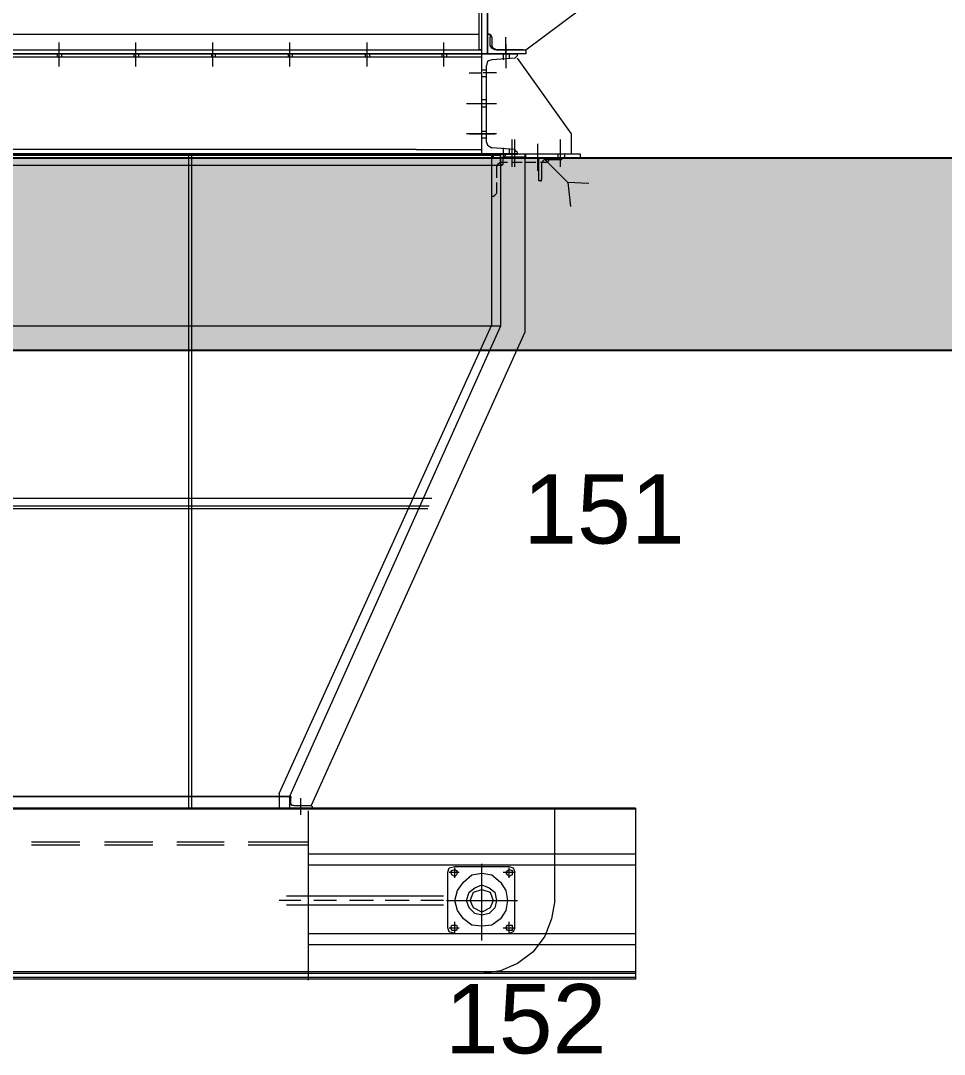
# Model space of a CAD drawing. Header units: millimetres. Extents: x 3220 to 226993, y 817 to 176024.
# Drawn here: x 76824 to 79224, y 75213 to 77899 of the extents above; entities that cross this region are included whole.
import ezdxf

# ---------------------------------------------------------------- set-up
doc = ezdxf.new("R2010")
doc.units = ezdxf.units.MM
doc.layers.add('Repère', color=76, linetype='Continuous')
doc.styles.get("Standard").update_dxf_attribs({"font": 'arial.ttf'})

# ---------------------------------------------------------------- blocks, each defined once
blk = doc.blocks.new('section 5-4')
h = blk.add_hatch()
h.set_pattern_fill('AR-CONC', color=256, scale=3)
h.set_pattern_definition([(50, (0, -4000), (546.554, -47.817), [57.15, -628.65]), (355, (0, -4000), (-105.73, 573.17), [45.72, -502.922]), (100.4514, (45.55, -4004), (440.824, 525.353), [48.57, -534.27]), (46.184, (0, -3847.6), (813.237, -126.127), [85.725, -942.975]), (96.6356, (67.8, -3858.1), (712.212, 742.28), [72.855, -801.407]), (351.184, (0, -3847.6), (712.212, 742.28), [68.58, -754.38]), (21, (76.2, -3885.7), (454.843, -306.796), [57.15, -628.65]), (326, (76.2, -3885.7), (185.406, 552.564), [45.72, -502.92]), (71.4514, (114.1, -3911.27), (640.25, 245.768), [48.57, -534.27]), (37.5, (0, -4000), (9.2658, 253.6651), [0, -496.824, 0, -510.54, 0, -504.825]), (7.5, (0, -4000), (200.459, 300.5417), [0, -291.084, 0, -485.394, 0, -192.405]), (327.5, (-169.93, -4000), (406.7718, -17.1862), [0, -190.5, 0, -594.36, 0, -788.67]), (317.5, (-246.13, -4000), (444.3875, 76.2795), [0, -247.65, 0, -394.716, 0, -560.07])])
h.paths.add_polyline_path([(-250, -4000), (-1500, -4000), (-1500, -4500), (-250, -4500)])
h.paths.add_polyline_path([(0, -4000), (-250, -4000), (-250, -4500), (0, -4500)])
h.paths.add_polyline_path([(250, -4000), (0, -4000), (0, -4500), (250, -4500)])
h.paths.add_polyline_path([(3000, -4000), (250, -4000), (250, -4500), (3000, -4500)])
h.paths.add_polyline_path([(6000, -4000), (3000, -4000), (3000, -4500), (3250, -4500), (6000, -4500)])
h.paths.add_polyline_path([(9000, -4000), (6000, -4000), (6000, -4500), (6250, -4500), (9000, -4500)])
h.paths.add_polyline_path([(14750, -4000), (14750, -4500)], flags=17)
h.paths.add_polyline_path([(15000, -4000), (14750, -4000), (14750, -4500), (15000, -4500)])
h.paths.add_polyline_path([(15250, -4000), (15000, -4000), (15000, -4500), (15250, -4500)])
h.paths.add_polyline_path([(16500, -4000), (15250, -4000), (15250, -4500), (16500, -4500)])
h.paths.add_polyline_path([(12970, -4100), (12970, -4500), (14750, -4500), (14750, -4000), (13040, -4000), (13040, -4100)])
h.paths.add_polyline_path([(13040, -4100), (13040, -4000), (9000, -4000), (9000, -4500), (12970, -4500), (12970, -4100)])
for p, q in [((-1500, -4000), (16500, -4000)), ((-1500, -4500), (16500, -4500))]:
    blk.add_line(p, q)
blk = doc.blocks.new('ligne broyage 2')
blk.add_line((-2091.8, -2214.7), (2088.9, -2214.7))
at = {"color": 7, "linetype": 'Continuous', "lineweight": 15, "true_color": 0x000007}
for points in [[(-2013.6, -1954.3), (-2013.6, -228.6)], [(-1999.2, -1954.3), (-1999.2, -228.6)], [(-1999.2, -1944.2), (-1991.9, -1944.2), (-1991.9, -1521.8)], [(-2113.5, -1944.2), (-2491, -1662.1), (-2491, -1662.1)], [(-2013.6, -1659.2), (-2054.1, -1659.2), (-2072.9, -1662.1), (-2087.4, -1676.6), (-2091.8, -1699.7), (-2087.4, -1718.5), (-2072.9, -1733), (-2054.1, -1735.9), (-2013.6, -1735.9), (-2013.6, -1903.7), (-2020.9, -1903.7), (-2025.2, -1910.9), (-2025.2, -1932.6)], [(-2018, -1903.7), (-2020.9, -1906.6), (-2020.9, -1910.9)], [(-2018, -1903.7), (-2013.6, -1903.7)], [(-2013.6, -1903.7), (-2018, -1903.7)], [(-2013.6, -1903.7), (-2013.6, -1954.3)], [(1989, -1903.7), (-1991.9, -1903.7)], [(-2036.8, -1944.2), (-2028.1, -1939.9), (-2025.2, -1932.6)], [(-2032.4, -1944.2), (-2025.2, -1939.9), (-2020.9, -1932.6)], [(-2020.9, -1932.6), (-2020.9, -1910.9)], [(-2106.2, -1944.2), (-2110.6, -1944.2), (-2113.5, -1947.1)], [(-2036.8, -1944.2), (-2113.5, -1944.2), (-2113.5, -1944.2)], [(-2113.5, -1947.1), (-2113.5, -1954.3), (-2013.6, -1954.3)], [(-2106.2, -1944.2), (-2032.4, -1944.2), (-2032.4, -1944.2)], [(-2036.8, -1944.2), (-2106.2, -1944.2), (-2106.2, -1944.2)], [(-2091.8, -1958.7), (-2091.8, -1954.3)], [(-1999.2, -2214.7), (-1999.2, -1954.3), (-2091.8, -1954.3)], [(-2091.8, -1958.7), (-2091.8, -1954.3)], [(-1999.2, -2214.7), (-1999.2, -1954.3), (-2091.8, -1954.3)], [(-2091.8, -1958.7), (-2091.8, -1954.3)], [(-1999.2, -2214.7), (-1999.2, -1954.3), (-2091.8, -1954.3)], [(-2084.5, -1965.9), (-2087.4, -1963), (-2091.8, -1958.7)], [(-2084.5, -1965.9), (-2087.4, -1963), (-2091.8, -1958.7)], [(-2084.5, -1965.9), (-2087.4, -1963), (-2091.8, -1958.7)], [(-2070.1, -1954.3), (-2070.1, -1965.9)], [(-2070.1, -1954.3), (-2070.1, -1965.9)], [(-2054.1, -1954.3), (-2054.1, -1970.2)], [(-2054.1, -1954.3), (-2054.1, -1970.2)], [(-1999.2, -1954.3), (-2013.6, -1954.3)], [(2000.6, -1944.2), (-1999.2, -1944.2)], [(-1999.2, -1954.3), (-1999.2, -1947.1)], [(2000.6, -1954.3), (-1999.2, -1954.3)], [(-1906.6, -1954.3), (-1906.6, -1963)], [(-1899.4, -1954.3), (-1899.4, -1987.6)], [(-1895, -1954.3), (-1895, -1963)], [(-1707, -1954.3), (-1707, -1963)], [(-1699.7, -1954.3), (-1699.7, -1987.6)], [(-1695.4, -1954.3), (-1695.4, -1963)], [(-1505.9, -1954.3), (-1505.9, -1963)], [(-1498.7, -1954.3), (-1498.7, -1987.6)], [(-1495.8, -1954.3), (-1495.8, -1963)], [(-1306.3, -1954.3), (-1306.3, -1963)], [(-1299, -1954.3), (-1299, -1987.6)], [(-1296.1, -1954.3), (-1296.1, -1963)], [(-1106.6, -1954.3), (-1106.6, -1963)], [(-1099.4, -1954.3), (-1099.4, -1987.6)], [(-1095.1, -1954.3), (-1095.1, -1963)], [(-907, -1954.3), (-907, -1963)], [(-899.8, -1954.3), (-899.8, -1987.6)], [(-895.4, -1954.3), (-895.4, -1963)], [(-2084.5, -1965.9), (-2025.2, -1970.2)], [(-2084.5, -1965.9), (-2025.2, -1970.2)], [(-2084.5, -1965.9), (-2025.2, -1970.2)], [(-2025.2, -1970.2), (-2013.6, -1973.1), (-2010.7, -1984.7)], [(-2025.2, -1970.2), (-2013.6, -1973.1), (-2010.7, -1984.7)], [(-2025.2, -1970.2), (-2013.6, -1973.1), (-2010.7, -1984.7)], [(-2010.7, -2184.3), (-2010.7, -1984.7), (-2010.7, -1984.7)], [(-2010.7, -2184.3), (-2010.7, -1984.7)], [(-2010.7, -2184.3), (-2010.7, -1984.7)], [(-2091.8, -2214.7), (-2091.8, -2210.4), (-2087.4, -2207.5), (-2084.5, -2203.1), (-2025.2, -2198.8)], [(-2091.8, -2214.7), (-2091.8, -2210.4), (-2087.4, -2207.5), (-2084.5, -2203.1), (-2025.2, -2198.8)], [(-2091.8, -2214.7), (-2091.8, -2210.4), (-2087.4, -2207.5), (-2084.5, -2203.1), (-2025.2, -2198.8)], [(-2054.1, -2198.8), (-2054.1, -2214.7)], [(-2054.1, -2198.8), (-2054.1, -2214.7)], [(-2010.7, -2184.3), (-2013.6, -2191.6), (-2025.2, -2198.8)], [(-2010.7, -2184.3), (-2013.6, -2191.6), (-2025.2, -2198.8)], [(-2010.7, -2184.3), (-2013.6, -2191.6), (-2025.2, -2198.8)], [(-2162.6, -2229.2), (-2221.9, -2288.5), (-2221.9, -2288.5)], [(-2213.3, -2214.7), (-2213.3, -2224.8)], [(-2195.9, -2214.7), (-2195.9, -2224.8)], [(-1999.2, -2214.7), (-2091.8, -2214.7), (-2091.8, -2214.7)], [(-1999.2, -2214.7), (-2091.8, -2214.7), (-2091.8, -2214.7)], [(-1999.2, -2214.7), (-2091.8, -2214.7), (-2091.8, -2214.7)], [(-2070.1, -2203.1), (-2070.1, -2214.7)], [(-2070.1, -2203.1), (-2070.1, -2214.7)], [(-2025.2, -2214.7), (-2025.2, -2217.6), (-2028.1, -2221.9)], [(-2276.9, -2291.4), (-2221.9, -2288.5), (-2229.2, -2350.7)], [(-2398.4, -3914.4), (-2398.4, -4358.5)]]:
    blk.add_lwpolyline(points, dxfattribs=at)
at = {"color": 7, "linetype": 'Continuous', "lineweight": 5, "true_color": 0x000007}
for points in [[(-2061.4, -1954.3), (-2061.4, -1910.9)], [(-1899.4, -1925.4), (-1899.4, -1965.9)], [(-1699.7, -1925.4), (-1699.7, -1965.9)], [(-1498.7, -1925.4), (-1498.7, -1965.9)], [(-1299, -1925.4), (-1299, -1965.9)], [(-1099.4, -1925.4), (-1099.4, -1965.9)], [(-899.8, -1925.4), (-899.8, -1965.9)], [(-2113.5, -1947.1), (-2113.5, -1944.2), (-2113.5, -1944.2)], [(-1999.2, -1963), (2000.6, -1963), (2000.6, -1963)], [(-2162.6, -2229.2), (-2206, -2229.2), (-2210.4, -2224.8), (-2146.7, -2224.8)], [(-2172.8, -2224.8), (-2172.8, -2229.2), (-2172.8, -2229.2)], [(-2162.6, -2224.8), (-2172.8, -2224.8), (-2172.8, -2224.8)], [(-2165.5, -2236.4), (-2172.8, -2232.1), (-2172.8, -2229.2)], [(-2162.6, -2229.2), (-2158.3, -2232.1), (-2154, -2236.4), (-2154, -2281.3)], [(-2151.1, -2284.1), (-2146.7, -2284.1), (-2146.7, -2224.8)], [(-2125, -2224.8), (-2146.7, -2224.8)], [(-2110.6, -2214.7), (-2110.6, -2677.6), (-1555.1, -3907.2)], [(-2087.4, -2224.8), (-2110.6, -2224.8)], [(-2025.2, -2214.7), (-2084.5, -2214.7)], [(-2046.9, -2224.8), (-2072.9, -2224.8)], [(-2054.1, -2224.8), (-2054.1, -2221.9), (-2061.4, -2217.6)], [(-2054.1, -2240.8), (-2054.1, -2224.8)], [(-2046.9, -2214.7), (-2046.9, -2661.7), (-1498.7, -3884.1)], [(-2046.9, -2243.6), (-2046.9, -2214.7)], [(2000.6, -2217.6), (-2046.9, -2217.6)], [(-2025.2, -2248), (-2025.2, -2224.8), (-2036.8, -2224.8)], [(2000.6, -2214.7), (-2025.2, -2214.7)], [(-1472.6, -3876.8), (-2025.2, -2658.8), (-2025.2, -2214.7)], [(-1828.5, -2203.1), (-1999.2, -2203.1)], [(-1828.5, -2203.1), (1827, -2203.1), (1827, -2203.1)], [(-1244.1, -2217.6), (-1244.1, -3917.3)], [(-1236.8, -2217.6), (-1236.8, -3917.3)], [(-2165.5, -2236.4), (-2151.1, -2236.4)], [(-2139.5, -2236.4), (-2113.5, -2236.4)], [(-2103.3, -2236.4), (-2077.3, -2236.4)], [(-2065.7, -2236.4), (-2046.9, -2236.4), (-2039.7, -2240.8), (-2036.8, -2248), (-2036.8, -2276.9)], [(-2046.9, -2243.6), (-2051.3, -2243.6), (-2054.1, -2240.8)], [(-2051.3, -2243.6), (-2051.3, -2240.8)], [(2000.6, -2243.6), (-2046.9, -2243.6)], [(-2151.1, -2284.1), (-2154, -2284.1), (-2154, -2281.3)], [(-2025.2, -2288.5), (-2025.2, -2262.5), (-2025.2, -2262.5)], [(-2036.8, -2288.5), (-2036.8, -2317.4), (-2036.8, -2317.4)], [(-2028.1, -2324.7), (-2025.2, -2324.7), (-2025.2, -2300.1)], [(-2028.1, -2324.7), (-2032.4, -2321.8), (-2036.8, -2317.4)], [(-2046.9, -2661.7), (2000.6, -2661.7), (2000.6, -2661.7)], [(-1869, -3110.1), (2000.6, -3110.1)], [(2000.6, -3129), (-1861.7, -3129)], [(2000.6, -3136.2), (-1858.9, -3136.2)], [(-1510.2, -3907.2), (-1505.9, -3907.2), (-1503, -3902.9), (-1503, -3888.4)], [(-1510.2, -3907.2), (-1505.9, -3907.2), (-1503, -3902.9), (-1503, -3888.4)], [(-1503, -3884.1), (-1503, -3888.4), (-1503, -3888.4)], [(-1503, -3884.1), (-1498.7, -3884.1), (-1498.7, -3914.4)], [(-1503, -3884.1), (1996.3, -3884.1)], [(-1503, -3884.1), (-1503, -3888.4), (-1503, -3888.4)], [(-1503, -3884.1), (-1498.7, -3884.1), (-1498.7, -3914.4)], [(2000.6, -3884.1), (-1498.7, -3884.1), (-1498.7, -3884.1)], [(2000.6, -3884.1), (-1498.7, -3884.1), (-1498.7, -3884.1)], [(-1472.6, -3876.8), (-1472.6, -3914.4)], [(-2398.4, -3914.4), (4199.4, -3914.4)], [(-2398.4, -3917.3), (4199.4, -3917.3)], [(-1510.2, -3907.2), (-1555.1, -3907.2), (-1558, -3910.1), (-1558, -3914.4), (-1498.7, -3914.4)], [(-1510.2, -3907.2), (-1555.1, -3907.2), (-1558, -3910.1), (-1558, -3914.4), (-1498.7, -3914.4)], [(-1498.7, -3914.4), (2000.6, -3914.4), (2000.6, -3914.4)], [(-1547.8, -3921.7), (-1547.8, -4361.4), (-1547.8, -4361.4)], [(-1547.8, -4002.7), (-1391.6, -4002.7)], [(-1391.6, -4009.9), (-1547.8, -4009.9), (-1547.8, -4009.9)], [(-1329.4, -4002.7), (-1206.4, -4002.7)], [(-1206.4, -4009.9), (-1329.4, -4009.9)], [(-1144.2, -4002.7), (-1018.4, -4002.7)], [(-1018.4, -4009.9), (-1144.2, -4009.9)], [(-954.7, -4002.7), (-828.9, -4002.7)], [(-828.9, -4009.9), (-954.7, -4009.9)], [(-1547.8, -4033.1), (-2398.4, -4033.1)], [(-1547.8, -4062), (-2398.4, -4062)], [(-2070.1, -4066.3), (-2080.2, -4069.2), (-2084.5, -4080.8)], [(-2084.5, -4225.5), (-2084.5, -4080.8)], [(-2054.1, -4080.8), (-2084.5, -4080.8)], [(-1928.3, -4066.3), (-2070.1, -4066.3), (-2070.1, -4066.3)], [(-2070.1, -4095.3), (-2070.1, -4069.2)], [(-1999.2, -4258.7), (-1999.2, -4059.1)], [(-1913.8, -4080.8), (-1939.9, -4080.8)], [(-1910.9, -4080.8), (-1913.8, -4069.2), (-1928.3, -4066.3)], [(-1928.3, -4095.3), (-1928.3, -4069.2)], [(-1910.9, -4225.5), (-1910.9, -4080.8)], [(-1906.6, -4154.6), (-2091.8, -4154.6)], [(-1899.4, -4143), (-1491.4, -4143), (-1491.4, -4143)], [(-1899.4, -4154.6), (-1840, -4154.6)], [(-1809.7, -4154.6), (-1747.5, -4154.6)], [(-1717.1, -4154.6), (-1654.9, -4154.6)], [(-1621.6, -4154.6), (-1562.3, -4154.6)], [(-1529, -4154.6), (-1472.6, -4154.6), (-1472.6, -4154.6)], [(-1899.4, -4166.2), (-1491.4, -4166.2)], [(-2070.1, -4239.9), (-2070.1, -4209.5)], [(-1928.3, -4239.9), (-1928.3, -4209.5)], [(-1547.8, -4239.9), (-2398.4, -4239.9)], [(-2084.5, -4225.5), (-2080.2, -4235.6), (-2070.1, -4239.9)], [(-2054.1, -4225.5), (-2084.5, -4225.5)], [(-1928.3, -4239.9), (-2070.1, -4239.9)], [(-1913.8, -4225.5), (-1939.9, -4225.5)], [(-1928.3, -4239.9), (-1913.8, -4235.6), (-1910.9, -4225.5)], [(-1547.8, -4268.9), (-2398.4, -4268.9)], [(-2398.4, -4339.7), (4199.4, -4339.7)], [(-2398.4, -4344.1), (4199.4, -4344.1)], [(-2398.4, -4354.2), (2397, -4354.2)], [(-2398.4, -4358.5), (2397, -4358.5)]]:
    blk.add_lwpolyline(points, dxfattribs=at)
at = {"color": 1, "linetype": 'Continuous', "lineweight": 5, "true_color": 0x000001}
for points in [[(-2061.4, -1929.7), (-2061.4, -1991.9)], [(-1899.4, -1925.4), (-1899.4, -1977.5), (-1899.4, -1977.5)], [(-1699.7, -1925.4), (-1699.7, -1977.5), (-1699.7, -1977.5)], [(-1498.7, -1925.4), (-1498.7, -1977.5), (-1498.7, -1977.5)], [(-1299, -1925.4), (-1299, -1977.5), (-1299, -1977.5)], [(-1099.4, -1925.4), (-1099.4, -1977.5), (-1099.4, -1977.5)], [(-899.8, -1925.4), (-899.8, -1977.5), (-899.8, -1977.5)], [(-2036.8, -2003.5), (-2002.1, -2003.5)], [(-1965.9, -2003.5), (-1999.2, -2003.5)], [(-2036.8, -2084.5), (-1958.7, -2084.5)], [(-2036.8, -2162.6), (-1958.7, -2162.6)], [(-1965.9, -2162.6), (-2032.4, -2162.6)], [(-2203.1, -2248), (-2203.1, -2177.1), (-2203.1, -2177.1)], [(-2143.8, -2188.7), (-2143.8, -2258.1), (-2143.8, -2258.1)], [(-2084.5, -2248), (-2084.5, -2177.1)], [(-2077.3, -2248), (-2077.3, -2177.1), (-2077.3, -2177.1)], [(-1529, -3931.8), (-1529, -3888.4), (-1529, -3888.4)]]:
    blk.add_lwpolyline(points, dxfattribs=at)
at = {"color": 7, "linetype": 'Continuous', "lineweight": 20, "true_color": 0x000007}
for points in [[(-2013.6, -1954.3), (2000.6, -1954.3), (2000.6, -1954.3)], [(-2232.1, -2214.7), (-2232.1, -2162.6), (-2091.8, -1965.9)], [(-1999.2, -1996.3), (-2010.7, -1996.3)], [(-1999.2, -2013.6), (-2010.7, -2013.6)], [(-1999.2, -2072.9), (-2010.7, -2072.9)], [(-1999.2, -2091.8), (-2010.7, -2091.8)], [(-1999.2, -2155.4), (-2010.7, -2155.4)], [(-1999.2, -2172.8), (-2010.7, -2172.8)], [(-1999.2, -2214.7), (-1828.5, -2214.7)], [(-1828.5, -2214.7), (1827, -2214.7), (1827, -2214.7)], [(-2188.7, -4154.6), (-2188.7, -3917.3), (-2188.7, -3917.3)], [(-2188.7, -4154.6), (-2180, -4202.3), (-2162.6, -4247.2), (-2132.3, -4287.7), (-2091.8, -4318), (-2046.9, -4336.8), (-1999.2, -4344.1)]]:
    blk.add_lwpolyline(points, dxfattribs=at)
at = {"color": 7, "linetype": 'Continuous', "lineweight": 15, "true_color": 0x000007}
blk.add_lwpolyline([(-2255.2, -2224.8), (-2255.2, -2214.7), (-2028.1, -2214.7), (-2028.1, -2224.8)], close=True, dxfattribs=at)
at = {"color": 7, "linetype": 'Continuous', "lineweight": 5, "true_color": 0x000007}
for points in [[(-2113.5, -2221.9), (-2113.5, -2214.7), (-2054.1, -2214.7), (-2054.1, -2221.9)], [(-2061.4, -4080.8), (-2065.7, -4076.5), (-2070.1, -4073.6), (-2077.3, -4076.5), (-2077.3, -4088), (-2070.1, -4092.4), (-2065.7, -4088)], [(-1918.2, -4080.8), (-1921.1, -4076.5), (-1928.3, -4073.6), (-1932.6, -4076.5), (-1935.5, -4080.8), (-1932.6, -4088), (-1928.3, -4092.4), (-1921.1, -4088)], [(-1928.3, -4154.6), (-1935.5, -4128.5), (-1951.4, -4106.8), (-1973.1, -4088), (-1999.2, -4083.7), (-2025.2, -4088), (-2046.9, -4106.8), (-2061.4, -4128.5), (-2065.7, -4154.6), (-2061.4, -4180.6), (-2046.9, -4202.3), (-2025.2, -4218.2), (-1999.2, -4221.1), (-1973.1, -4218.2), (-1951.4, -4202.3), (-1935.5, -4180.6)], [(-1958.7, -4154.6), (-1965.9, -4132.9), (-1980.4, -4121.3), (-1999.2, -4114.1), (-2018, -4121.3), (-2032.4, -4132.9), (-2036.8, -4154.6), (-2032.4, -4173.4), (-2018, -4187.8), (-1999.2, -4192.2), (-1980.4, -4187.8), (-1965.9, -4173.4)], [(-1968.8, -4154.6), (-1977.5, -4132.9), (-1999.2, -4125.6), (-2020.9, -4132.9), (-2028.1, -4154.6), (-2020.9, -4173.4), (-1999.2, -4185), (-1977.5, -4173.4)], [(-2061.4, -4225.5), (-2065.7, -4218.2), (-2077.3, -4218.2), (-2077.3, -4232.7), (-2065.7, -4232.7)], [(-1918.2, -4225.5), (-1921.1, -4218.2), (-1932.6, -4218.2), (-1935.5, -4225.5), (-1932.6, -4232.7), (-1921.1, -4232.7)]]:
    blk.add_lwpolyline(points, close=True, dxfattribs=at)

msp = doc.modelspace()

# ---------------------------------------------------------------- block references
msp.add_blockref('section 5-4', (70623, 81542.4))
at = {"xscale": -1}
msp.add_blockref('ligne broyage 2', (76023.7, 79767.2), dxfattribs=at)

# ---------------------------------------------------------------- texts
at = {"layer": 'Repère', "char_height": 180, "attachment_point": 1}
for s, insert in [('151', (78129.9, 76720.3)), ('152', (77926.7, 75395.6))]:
    msp.add_mtext_dynamic_manual_height_columns(s, width=7197.386, gutter_width=12.5, heights=[0], dxfattribs=dict(at, insert=insert))

doc.saveas('drawing.dxf')
